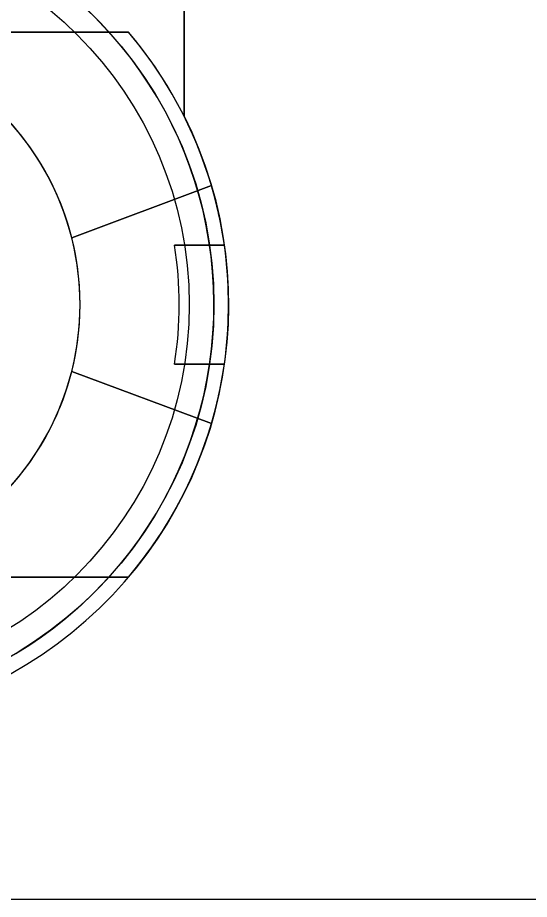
# Model space of a CAD drawing. Header units: millimetres. Extents: x -107 to 32, y -62 to 1.
# Drawn here: x -61.67 to -51.35, y -61.76 to -43.97 of the extents above; entities that cross this region are included whole.
import ezdxf

# ---------------------------------------------------------------- set-up
doc = ezdxf.new("R2010")
doc.units = ezdxf.units.MM
doc.layers.add('Pad', color=7, linetype='CONTINUOUS')
doc.layers.add('Part__Feature016', color=7, linetype='CONTINUOUS')

msp = doc.modelspace()

# ---------------------------------------------------------------- linework, layer by layer
at = {"layer": 'Pad'}
for p, q in [((27.4093, -61.7617), (-101.682, -61.7617)), ((27.4093, -61.7617, 2), (-101.682, -61.7617, 2)), ((27.4093, -61.7617), (-101.682, -61.7617)), ((27.4093, -61.7617, 2), (-101.682, -61.7617, 2))]:
    msp.add_line(p, q, dxfattribs=at)
at = {"layer": 'Part__Feature016'}
for p, q in [((-58.31, -38.26, -6), (-58.31, -45.9534, -6)), ((-58.31, -38.26, -6), (-58.31, -45.9534, -6)), ((-58.31, -45.9534, -4.75), (-58.31, -38.26, -4.75)), ((-58.31, -45.9534, -4.75), (-58.31, -38.26, -4.75)), ((-72.3842, -44.26, -4.75), (-59.4358, -44.26, -4.75)), ((-72.3842, -44.26, -4.75), (-59.4358, -44.26, -4.75)), ((-59.4358, -44.26, -3.75), (-63.41, -44.26, -3.75)), ((-59.4358, -44.26, -3.75), (-63.41, -44.26, -3.75)), ((-59.4358, -44.26, -4.75), (-59.4358, -44.26, -3.75)), ((-59.4358, -44.26, -4.75), (-59.4358, -44.26, -3.75)), ((-58.31, -45.9534, -6), (-58.31, -45.9534, -4.75)), ((-58.31, -45.9534, -6), (-58.31, -45.9534, -4.75)), ((-60.5783, -48.41, -3.75), (-57.7611, -47.36, -3.75)), ((-57.7611, -47.36, -2.75), (-60.5783, -48.41, -2.75)), ((-57.7611, -47.36, -2.75), (-60.5783, -48.41, -2.75)), ((-60.5783, -48.41, -3.75), (-57.7611, -47.36, -3.75)), ((-57.7611, -47.36, -3.75), (-57.7611, -47.36, -2.75)), ((-57.7611, -47.36, -3.75), (-57.7611, -47.36, -2.75)), ((-60.5783, -48.41, -2.75), (-60.5783, -48.41, -3.75)), ((-60.5783, -48.41, -2.75), (-60.5783, -48.41, -3.75)), ((-58.5066, -48.56, -2.75), (-58.5066, -48.56, -0.25)), ((-58.5066, -48.56, -2.75), (-57.5002, -48.56, -2.75)), ((-58.5066, -48.56, -2.75), (-58.5066, -48.56, -0.25)), ((-57.5002, -48.56, -0.25), (-58.5066, -48.56, -0.25)), ((-57.5002, -48.56, -0.25), (-58.5066, -48.56, -0.25)), ((-58.5066, -48.56, -2.75), (-57.5002, -48.56, -2.75)), ((-57.5002, -48.56, -2.75), (-57.5002, -48.56, -0.25)), ((-57.5002, -48.56, -2.75), (-57.5002, -48.56, -0.25)), ((-58.5066, -50.96, -2.75), (-58.5066, -50.96, -0.25)), ((-57.5002, -50.96, -2.75), (-58.5066, -50.96, -2.75)), ((-58.5066, -50.96, -0.25), (-57.5002, -50.96, -0.25)), ((-58.5066, -50.96, -2.75), (-58.5066, -50.96, -0.25)), ((-58.5066, -50.96, -0.25), (-57.5002, -50.96, -0.25)), ((-57.5002, -50.96, -2.75), (-58.5066, -50.96, -2.75)), ((-57.5002, -50.96, -2.75), (-57.5002, -50.96, -0.25)), ((-57.5002, -50.96, -2.75), (-57.5002, -50.96, -0.25)), ((-57.7611, -52.16, -3.75), (-60.5783, -51.11, -3.75)), ((-60.5783, -51.11, -2.75), (-57.7611, -52.16, -2.75)), ((-60.5783, -51.11, -3.75), (-60.5783, -51.11, -2.75)), ((-60.5783, -51.11, -2.75), (-57.7611, -52.16, -2.75)), ((-57.7611, -52.16, -3.75), (-60.5783, -51.11, -3.75)), ((-60.5783, -51.11, -3.75), (-60.5783, -51.11, -2.75)), ((-57.7611, -52.16, -3.75), (-57.7611, -52.16, -2.75)), ((-57.7611, -52.16, -3.75), (-57.7611, -52.16, -2.75)), ((-59.4358, -55.26, -4.75), (-72.3842, -55.26, -4.75)), ((-59.4358, -55.26, -4.75), (-72.3842, -55.26, -4.75)), ((-63.41, -55.26, -3.75), (-59.4358, -55.26, -3.75)), ((-63.41, -55.26, -3.75), (-59.4358, -55.26, -3.75)), ((-59.4358, -55.26, -4.75), (-59.4358, -55.26, -3.75)), ((-59.4358, -55.26, -4.75), (-59.4358, -55.26, -3.75))]:
    msp.add_line(p, q, dxfattribs=at)
for radius in [8.2, 8.2, 7.7, 7.7]:
    msp.add_circle((-65.91, -49.76), radius, dxfattribs=at)
for centre, radius, start, end in [((-65.91, -49.76, -6), 8.2, 129.357, 50.6433), ((-65.91, -49.76, -6), 8.2, 129.357, 50.6433), ((-65.91, -49.76, -3.75), 8.495, 16.4106, 40.3488), ((-65.91, -49.76, -4.75), 8.495, -40.3488, 40.3488), ((-65.91, -49.76, -3.75), 8.495, 16.4106, 40.3488), ((-65.91, -49.76, -4.75), 8.495, -40.3488, 40.3488), ((-65.91, -49.76, -3.75), 5.5, 14.2087, 62.9643), ((-65.91, -49.76, -2.5), 5.5, -62.9643, 62.9643), ((-65.91, -49.76, -2.5), 5.5, -62.9643, 62.9643), ((-65.91, -49.76, -3.75), 5.5, 14.2087, 62.9643), ((-65.91, -49.76, -6), 8.5, 153.395, 26.6047), ((-65.91, -49.76, -6), 8.5, 153.395, 26.6047), ((-65.91, -49.76, -4.75), 8.5, 153.395, 26.6047), ((-65.91, -49.76, -4.75), 8.5, 153.395, 26.6047), ((-65.91, -49.76, -2.75), 8.495, 8.12074, 16.4106), ((-65.91, -49.76, -2.75), 8.495, 8.12074, 16.4106), ((-65.91, -49.76, -2.75), 5.5, -14.2087, 14.2087), ((-65.91, -49.76, -2.75), 5.5, -14.2087, 14.2087), ((-65.91, -49.76, -0.25), 7.5, -9.2069, 9.2069), ((-65.91, -49.76, -2.75), 7.5, -9.2069, 9.2069), ((-65.91, -49.76, -0.25), 7.5, -9.2069, 9.2069), ((-65.91, -49.76, -2.75), 7.5, -9.2069, 9.2069), ((-65.91, -49.76, -0.25), 8.495, -8.12074, 8.12074), ((-65.91, -49.76, -0.25), 8.495, -8.12074, 8.12074), ((-65.91, -49.76, -2.75), 8.495, -16.4106, -8.12074), ((-65.91, -49.76, -2.75), 8.495, -16.4106, -8.12074), ((-65.91, -49.76, -3.75), 5.5, -62.9643, -14.2087), ((-65.91, -49.76, -3.75), 5.5, -62.9643, -14.2087), ((-65.91, -49.76, -3.75), 8.495, -40.3488, -16.4106), ((-65.91, -49.76, -3.75), 8.495, -40.3488, -16.4106)]:
    msp.add_arc(centre, radius, start, end, dxfattribs=at)

doc.saveas('drawing.dxf')
